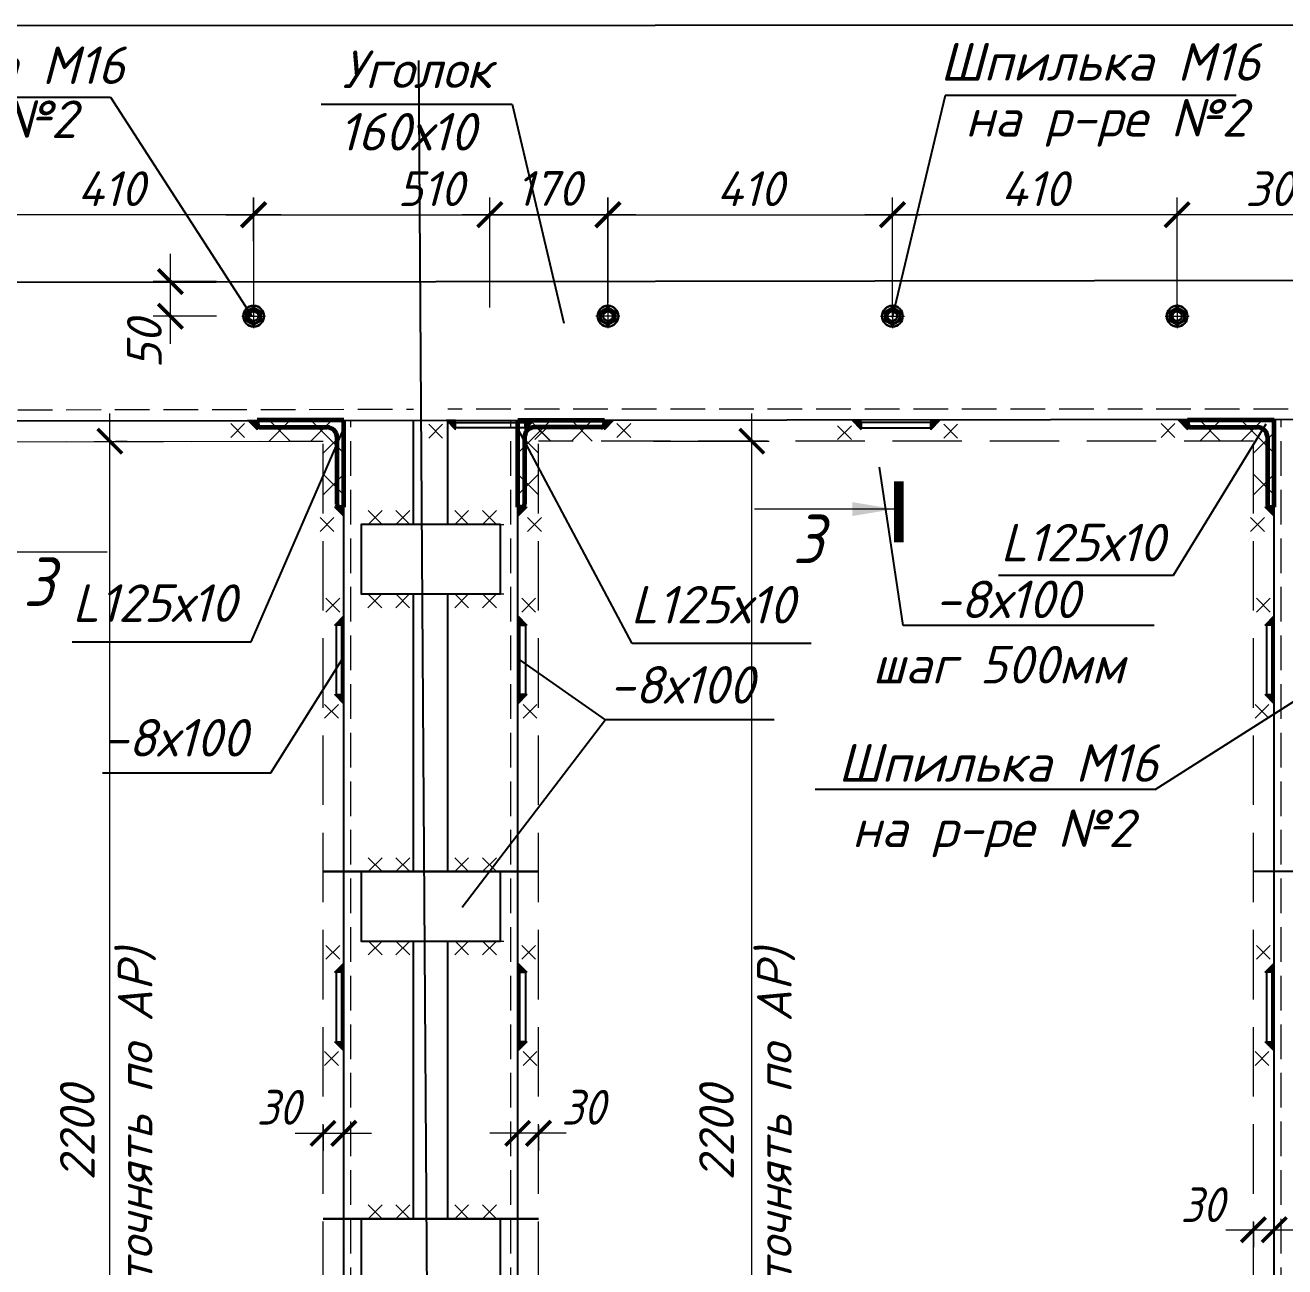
# Model space of a CAD drawing. Header units: millimetres. Extents: x 749182 to 2267578, y 70462 to 311449.
# Drawn here: x 2113818 to 2115633, y 184338 to 186126 of the extents above; entities that cross this region are included whole.
import ezdxf

# ---------------------------------------------------------------- set-up
doc = ezdxf.new("R2010")
doc.units = ezdxf.units.MM
doc.linetypes.add('ГОСТ 2.303 4', pattern=[7, 5, -2, 0])
doc.linetypes.add('осеваяX2', pattern=[4, 2.5, -0.5, 0.5, -0.5])
doc.layers.get('Defpoints').update_dxf_attribs({"color": 255})
for name, color, linetype, lineweight in [('1Стены', 252, 'Continuous', 25), ('монолит', 176, 'Continuous', 50), ('Оси', 165, 'осеваяX2', 13), ('Размер', 7, 'Continuous', 13), ('Размеры КР', 164, 'Continuous', 9), ('сварка', 156, 'Continuous', 9)]:
    doc.layers.add(name, color=color, linetype=linetype, lineweight=lineweight)
doc.layers.add('CS_UNPLOTTED', color=254, linetype='Continuous', plot=False)
for name, color, linetype in [('VPORTS', 7, 'Continuous'), ('металл', 124, 'Continuous'), ('Текст', 7, 'Continuous')]:
    doc.layers.add(name, color=color, linetype=linetype)
doc.styles.add('GOST 2.304_new', font='isocpeur.ttf', dxfattribs={"width": 0.9, "oblique": 15})
doc.styles.add('М2', font='isocpeui.ttf')
doc.dimstyles.new('SPDS', dxfattribs={"dimscale": 25, "dimtxt": 2.5, "dimasz": 1.77, "dimexe": 1.25, "dimexo": 0.625, "dimtad": 1, "dimdec": 0, "dimrnd": 0.001, "dimtxsty": 'GOST 2.304_new', "dimblk": 'ARCHTICK', "dimcen": 2.5, "dimdle": 2, "dimclrt": 256, "dimazin": 2, "dimtfac": 0.75, "dimtdec": 0, "dimtmove": 1, "dimatfit": 3, "dimfxl": 0, "dimtolj": 1, "dimlwd": 9, "dimlwe": 9, "dimarcsym": 0})
doc.dimstyles.new('SPDS 1_20', dxfattribs={"dimscale": 20, "dimtxt": 2.5, "dimasz": 1.77, "dimexe": 1.25, "dimexo": 0.625, "dimtad": 1, "dimdec": 0, "dimrnd": 0.001, "dimtxsty": 'М2', "dimblk": 'ARCHTICK', "dimcen": 2.5, "dimdle": 2, "dimclrt": 256, "dimadec": 0, "dimazin": 2, "dimtfac": 0.75, "dimtdec": 0, "dimtmove": 1, "dimatfit": 3, "dimfxl": 0, "dimtolj": 1, "dimlwd": 9, "dimlwe": 9, "dimarcsym": 0})

# ---------------------------------------------------------------- blocks, each defined once
blk = doc.blocks.new('_ArchTick')
at = {"color": 0, "linetype": 'ByBlock', "const_width": 0.15}
blk.add_lwpolyline([(-0.5, -0.5), (0.5, 0.5)], dxfattribs=at)
blk = doc.blocks.new('*D3142')
at = {"color": 0, "lineweight": 9, "ltscale": 20, "transparency": 16777216}
for p, q in [((2114247.6, 184541.3), (2114247.6, 184505.2)), ((2114277.6, 184541.3), (2114277.6, 184505.2)), ((2114207.6, 184530.2), (2114317.6, 184530.2))]:
    blk.add_line(p, q, dxfattribs=at)
at = {"layer": 'Defpoints', "color": 0, "lineweight": 20, "ltscale": 20, "transparency": 16777216}
for p in [(2114247.6, 184553.8), (2114277.6, 184553.8), (2114277.6, 184530.2)]:
    blk.add_point(p, dxfattribs=at)
at = {"color": 0, "lineweight": 9, "ltscale": 20, "transparency": 16777216, "xscale": 35.4, "yscale": 35.4, "zscale": 35.4, "rotation": 180}
blk.add_blockref('_ArchTick', (2114247.6, 184530.2), dxfattribs=at)
at = {"color": 0, "lineweight": 9, "ltscale": 20, "transparency": 16777216, "xscale": 35.4, "yscale": 35.4, "zscale": 35.4}
blk.add_blockref('_ArchTick', (2114277.6, 184530.2), dxfattribs=at)
at = {"ltscale": 20, "transparency": 16777216, "insert": (2114183.3, 184567.7), "char_height": 50, "attachment_point": 5, "style": 'GOST 2.304_new'}
blk.add_mtext('\\A1;30', dxfattribs=at)
blk = doc.blocks.new('свар')
at = {"layer": 'сварка', "color": 0, "linetype": 'Continuous', "ltscale": 10}
for p, q in [((10, 10), (-10, -10)), ((-10, 10), (10, -10))]:
    blk.add_line(p, q, dxfattribs=at)
blk = doc.blocks.new('м16')
at = {"layer": 'металл', "lineweight": 30, "ltscale": 20}
for p, q in [((-11, 6.4), (0, 12.7)), ((-11, -6.4), (-11, 6.4)), ((0, 12.7), (11, 6.4)), ((11, 6.4), (11, -6.4)), ((0, -12.7), (-11, -6.4)), ((11, -6.4), (0, -12.7))]:
    blk.add_line(p, q, dxfattribs=at)
blk.add_circle((0, 0), 15, dxfattribs=at)
for radius, start, end in [(10.4, 0, 180), (10.4, 180, 0), (6.92, 0, 180), (6.92, 180, 0)]:
    blk.add_arc((0, 0), radius, start, end, dxfattribs=at)
at = {"layer": 'металл', "linetype": 'Continuous', "lineweight": 25, "ltscale": 20}
blk.add_arc((0, 0), 8, 255, 165, dxfattribs=at)
at = {"layer": 'Оси', "ltscale": 20}
for p, q in [((17, 0), (-17.3, 0)), ((0, 17.3), (0, -17.3))]:
    blk.add_line(p, q, dxfattribs=at)
blk = doc.blocks.new('*D3138')
at = {"layer": 'Defpoints', "color": 0, "lineweight": 20, "ltscale": 20, "transparency": 16777216}
for p in [(2113936.2, 185527.2), (2113940.4, 185527.2), (2113936.2, 183227.2)]:
    blk.add_point(p, dxfattribs=at)
at = {"layer": 'Размер', "color": 0, "lineweight": 9, "ltscale": 20, "transparency": 16777216}
for p, q in [((2113940.4, 183187.2), (2113940.4, 185567.2)), ((2113948.7, 185527.2), (2113965.4, 185527.2)), ((2113948.7, 183227.2), (2113965.4, 183227.2))]:
    blk.add_line(p, q, dxfattribs=at)
at = {"layer": 'Размер', "color": 0, "lineweight": 9, "ltscale": 20, "transparency": 16777216, "xscale": 35.4, "yscale": 35.4, "zscale": 35.4}
for p, rotation in [((2113940.4, 185527.2), 90), ((2113940.4, 183227.2), 270)]:
    blk.add_blockref('_ArchTick', p, dxfattribs=dict(at, rotation=rotation))
at = {"layer": 'Размер', "ltscale": 20, "transparency": 16777216, "insert": (2113942, 184530.8), "char_height": 50, "width": 670.583, "attachment_point": 5, "rotation": 90, "style": 'М2'}
blk.add_mtext('\\A1;2200  \\P(уточнять по АР)', dxfattribs=at)
blk = doc.blocks.new('*D3139')
at = {"layer": 'Defpoints', "color": 0, "lineweight": 20, "ltscale": 20, "transparency": 16777216}
for p in [(2115588, 184414.8), (2115618, 184414.8), (2115618, 184391.3)]:
    blk.add_point(p, dxfattribs=at)
at = {"layer": 'Размер', "color": 0, "lineweight": 9, "ltscale": 20, "transparency": 16777216}
for p, q in [((2115588, 184402.3), (2115588, 184366.3)), ((2115618, 184402.3), (2115618, 184366.3)), ((2115548, 184391.3), (2115658, 184391.3))]:
    blk.add_line(p, q, dxfattribs=at)
at = {"layer": 'Размер', "color": 0, "lineweight": 9, "ltscale": 20, "transparency": 16777216, "xscale": 35.4, "yscale": 35.4, "zscale": 35.4, "rotation": 180}
blk.add_blockref('_ArchTick', (2115588, 184391.3), dxfattribs=at)
at = {"layer": 'Размер', "color": 0, "lineweight": 9, "ltscale": 20, "transparency": 16777216, "xscale": 35.4, "yscale": 35.4, "zscale": 35.4}
blk.add_blockref('_ArchTick', (2115618, 184391.3), dxfattribs=at)
at = {"layer": 'Размер', "ltscale": 20, "transparency": 16777216, "insert": (2115514.2, 184427.4), "char_height": 50, "attachment_point": 5, "style": 'GOST 2.304_new'}
blk.add_mtext('\\A1;30', dxfattribs=at)
blk = doc.blocks.new('*D3140')
at = {"color": 0, "lineweight": 9, "ltscale": 20, "transparency": 16777216}
for p, q in [((2114528, 184541.3), (2114528, 184505.2)), ((2114558, 184541.3), (2114558, 184505.2)), ((2114598, 184530.2), (2114488, 184530.2))]:
    blk.add_line(p, q, dxfattribs=at)
at = {"layer": 'Defpoints', "color": 0, "lineweight": 20, "ltscale": 20, "transparency": 16777216}
for p in [(2114528, 184553.8), (2114558, 184553.8), (2114528, 184530.2)]:
    blk.add_point(p, dxfattribs=at)
at = {"color": 0, "lineweight": 9, "ltscale": 20, "transparency": 16777216, "xscale": 35.4, "yscale": 35.4, "zscale": 35.4}
for p, rotation in [((2114528, 184530.2), 179.9999999995553), ((2114558, 184530.2), 359.9999999995553)]:
    blk.add_blockref('_ArchTick', p, dxfattribs=dict(at, rotation=rotation))
at = {"ltscale": 20, "transparency": 16777216, "insert": (2114622.3, 184567.7), "char_height": 50, "attachment_point": 5, "style": 'GOST 2.304_new'}
blk.add_mtext('\\A1;30', dxfattribs=at)
blk = doc.blocks.new('*D3156')
at = {"color": 0, "lineweight": 9, "ltscale": 20, "transparency": 16777216}
for p, q in [((2115478, 185719.7), (2115478, 185878.3)), ((2115778, 185769.7), (2115778, 185878.3)), ((2115818, 185853.3), (2115438, 185853.3))]:
    blk.add_line(p, q, dxfattribs=at)
at = {"layer": 'Defpoints', "color": 0, "lineweight": 20, "ltscale": 20, "transparency": 16777216}
for p in [(2115478, 185853.3), (2115778, 185757.2), (2115478, 185707.2)]:
    blk.add_point(p, dxfattribs=at)
at = {"color": 0, "lineweight": 9, "ltscale": 20, "transparency": 16777216, "xscale": 35.4, "yscale": 35.4, "zscale": 35.4, "rotation": 180}
blk.add_blockref('_ArchTick', (2115478, 185853.3), dxfattribs=at)
at = {"color": 0, "lineweight": 9, "ltscale": 20, "transparency": 16777216, "xscale": 35.4, "yscale": 35.4, "zscale": 35.4}
blk.add_blockref('_ArchTick', (2115778, 185853.3), dxfattribs=at)
at = {"ltscale": 20, "transparency": 16777216, "insert": (2115628, 185890.8), "char_height": 50, "attachment_point": 5, "style": 'М2'}
blk.add_mtext('\\A1;300', dxfattribs=at)
blk = doc.blocks.new('*D3147')
at = {"layer": 'Defpoints', "color": 0, "lineweight": 20, "ltscale": 20, "transparency": 16777216}
for p in [(2114711.4, 185527.2), (2114865.3, 185527.2), (2114780.2, 183227.2)]:
    blk.add_point(p, dxfattribs=at)
at = {"layer": 'Размер', "color": 0, "lineweight": 9, "ltscale": 20, "transparency": 16777216}
for p, q in [((2114865.3, 183187.2), (2114865.3, 185567.2)), ((2114723.9, 185527.2), (2114890.3, 185527.2)), ((2114792.7, 183227.2), (2114890.3, 183227.2))]:
    blk.add_line(p, q, dxfattribs=at)
at = {"layer": 'Размер', "color": 0, "lineweight": 9, "ltscale": 20, "transparency": 16777216, "xscale": 35.4, "yscale": 35.4, "zscale": 35.4}
for p, rotation in [((2114865.3, 185527.2), 90), ((2114865.3, 183227.2), 270)]:
    blk.add_blockref('_ArchTick', p, dxfattribs=dict(at, rotation=rotation))
at = {"layer": 'Размер', "ltscale": 20, "transparency": 16777216, "insert": (2114862.9, 184530.8), "char_height": 50, "width": 670.583, "attachment_point": 5, "rotation": 90, "style": 'М2'}
blk.add_mtext('\\A1;2200 \\P(уточнять по АР)', dxfattribs=at)
blk = doc.blocks.new('*D3122')
at = {"color": 0, "lineweight": 9, "ltscale": 20, "transparency": 16777216}
for p, q in [((2114487.9, 185719.7), (2114487.9, 185878.3)), ((2114658.2, 185815), (2114658.2, 185878.3)), ((2114698.2, 185853.3), (2114447.9, 185853.3))]:
    blk.add_line(p, q, dxfattribs=at)
at = {"layer": 'Defpoints', "color": 0, "lineweight": 20, "ltscale": 20, "transparency": 16777216}
for p in [(2114487.9, 185853.3), (2114658.2, 185802.5), (2114487.9, 185707.2)]:
    blk.add_point(p, dxfattribs=at)
at = {"color": 0, "lineweight": 9, "ltscale": 20, "transparency": 16777216, "xscale": 35.4, "yscale": 35.4, "zscale": 35.4, "rotation": 180}
blk.add_blockref('_ArchTick', (2114487.9, 185853.3), dxfattribs=at)
at = {"color": 0, "lineweight": 9, "ltscale": 20, "transparency": 16777216, "xscale": 35.4, "yscale": 35.4, "zscale": 35.4}
blk.add_blockref('_ArchTick', (2114658.2, 185853.3), dxfattribs=at)
at = {"ltscale": 20, "transparency": 16777216, "insert": (2114573, 185891.1), "char_height": 50, "attachment_point": 5, "style": 'М2'}
blk.add_mtext('\\A1;170', dxfattribs=at)
blk = doc.blocks.new('*D3123')
at = {"color": 0, "lineweight": 9, "ltscale": 20, "transparency": 16777216}
for p, q in [((2115068, 185719.7), (2115068, 185878.3)), ((2115477.9, 185815), (2115477.9, 185878.3)), ((2115517.9, 185853.3), (2115028, 185853.3))]:
    blk.add_line(p, q, dxfattribs=at)
at = {"layer": 'Defpoints', "color": 0, "lineweight": 20, "ltscale": 20, "transparency": 16777216}
for p in [(2115068, 185853.3), (2115477.9, 185802.5), (2115068, 185707.2)]:
    blk.add_point(p, dxfattribs=at)
at = {"color": 0, "lineweight": 9, "ltscale": 20, "transparency": 16777216, "xscale": 35.4, "yscale": 35.4, "zscale": 35.4, "rotation": 180}
blk.add_blockref('_ArchTick', (2115068, 185853.3), dxfattribs=at)
at = {"color": 0, "lineweight": 9, "ltscale": 20, "transparency": 16777216, "xscale": 35.4, "yscale": 35.4, "zscale": 35.4}
blk.add_blockref('_ArchTick', (2115477.9, 185853.3), dxfattribs=at)
at = {"ltscale": 20, "transparency": 16777216, "insert": (2115273, 185890.8), "char_height": 50, "attachment_point": 5, "style": 'М2'}
blk.add_mtext('\\A1;410', dxfattribs=at)
blk = doc.blocks.new('*D3126')
at = {"color": 0, "lineweight": 9, "ltscale": 20, "transparency": 16777216}
for p, q in [((2113737.3, 185719.7), (2113737.3, 185878.3)), ((2114147.3, 185815), (2114147.3, 185878.3)), ((2114187.3, 185853.3), (2113697.3, 185853.3))]:
    blk.add_line(p, q, dxfattribs=at)
at = {"layer": 'Defpoints', "color": 0, "lineweight": 20, "ltscale": 20, "transparency": 16777216}
for p in [(2113737.3, 185853.3), (2114147.3, 185802.5), (2113737.3, 185707.2)]:
    blk.add_point(p, dxfattribs=at)
at = {"color": 0, "lineweight": 9, "ltscale": 20, "transparency": 16777216, "xscale": 35.4, "yscale": 35.4, "zscale": 35.4, "rotation": 180}
blk.add_blockref('_ArchTick', (2113737.3, 185853.3), dxfattribs=at)
at = {"color": 0, "lineweight": 9, "ltscale": 20, "transparency": 16777216, "xscale": 35.4, "yscale": 35.4, "zscale": 35.4}
blk.add_blockref('_ArchTick', (2114147.3, 185853.3), dxfattribs=at)
at = {"ltscale": 20, "transparency": 16777216, "insert": (2113942.3, 185890.8), "char_height": 50, "attachment_point": 5, "style": 'М2'}
blk.add_mtext('\\A1;410', dxfattribs=at)
blk = doc.blocks.new('*D3128')
at = {"color": 0, "lineweight": 9, "ltscale": 20, "transparency": 16777216}
for p, q in [((2114147.7, 185719.7), (2114147.7, 185878.3)), ((2114657.9, 185719.7), (2114657.9, 185878.3)), ((2114107.7, 185853.3), (2114697.9, 185853.3))]:
    blk.add_line(p, q, dxfattribs=at)
at = {"layer": 'Defpoints', "color": 0, "lineweight": 20, "ltscale": 20, "transparency": 16777216}
for p in [(2114657.9, 185853.3), (2114147.7, 185707.2), (2114657.9, 185707.2)]:
    blk.add_point(p, dxfattribs=at)
at = {"color": 0, "lineweight": 9, "ltscale": 20, "transparency": 16777216, "xscale": 35.4, "yscale": 35.4, "zscale": 35.4, "rotation": 180}
blk.add_blockref('_ArchTick', (2114147.7, 185853.3), dxfattribs=at)
at = {"color": 0, "lineweight": 9, "ltscale": 20, "transparency": 16777216, "xscale": 35.4, "yscale": 35.4, "zscale": 35.4}
blk.add_blockref('_ArchTick', (2114657.9, 185853.3), dxfattribs=at)
at = {"ltscale": 20, "transparency": 16777216, "insert": (2114402.8, 185890.8), "char_height": 50, "attachment_point": 5, "style": 'М2'}
blk.add_mtext('\\A1;510', dxfattribs=at)
blk = doc.blocks.new('*U806')
at = {"color": 0, "linetype": 'Continuous', "lineweight": -2, "ltscale": 100}
for p, q in [((0, 0), (-8.07, 0.45)), ((-4.99, 0.28), (-7.1, -1.61)), ((-6.99, 0.39), (-5.1, -1.72)), ((-1, 0.06), (-3.11, -1.83)), ((-3, 0.17), (-1.11, -1.94))]:
    blk.add_line(p, q, dxfattribs=at)
blk = doc.blocks.new('*D3136')
at = {"layer": 'Defpoints', "color": 0, "lineweight": 20, "ltscale": 100, "transparency": 16777216}
for p in [(2114027.7, 185756.9), (2114106.8, 185756.9), (2114106.8, 185707.2)]:
    blk.add_point(p, dxfattribs=at)
at = {"layer": 'Размер', "color": 0, "lineweight": 9, "ltscale": 100, "transparency": 16777216}
for p, q in [((2114027.7, 185667.2), (2114027.7, 185796.9)), ((2114094.3, 185756.9), (2114002.7, 185756.9)), ((2114094.3, 185707.2), (2114002.7, 185707.2))]:
    blk.add_line(p, q, dxfattribs=at)
at = {"layer": 'Размер', "color": 0, "lineweight": 9, "ltscale": 100, "transparency": 16777216, "xscale": 35.4, "yscale": 35.4, "zscale": 35.4}
for p, rotation in [((2114027.7, 185756.9), 90), ((2114027.7, 185707.2), 270)]:
    blk.add_blockref('_ArchTick', p, dxfattribs=dict(at, rotation=rotation))
at = {"layer": 'Размер', "ltscale": 100, "transparency": 16777216, "insert": (2113990.2, 185667.2), "char_height": 50, "attachment_point": 5, "rotation": 90, "style": 'М2'}
blk.add_mtext('\\A1;50', dxfattribs=at)
blk = doc.blocks.new('*D3160')
at = {"color": 0, "lineweight": 9, "ltscale": 20, "transparency": 16777216}
for p, q in [((2114658.2, 185726.6), (2114658.2, 185878.3)), ((2115068, 185704.7), (2115068, 185878.3)), ((2114618.2, 185853.3), (2115108, 185853.3))]:
    blk.add_line(p, q, dxfattribs=at)
at = {"layer": 'Defpoints', "color": 0, "lineweight": 20, "ltscale": 20, "transparency": 16777216}
for p in [(2115068, 185853.3), (2114658.2, 185714.1), (2115068, 185692.2)]:
    blk.add_point(p, dxfattribs=at)
at = {"color": 0, "lineweight": 9, "ltscale": 20, "transparency": 16777216, "xscale": 35.4, "yscale": 35.4, "zscale": 35.4, "rotation": 180}
blk.add_blockref('_ArchTick', (2114658.2, 185853.3), dxfattribs=at)
at = {"color": 0, "lineweight": 9, "ltscale": 20, "transparency": 16777216, "xscale": 35.4, "yscale": 35.4, "zscale": 35.4}
blk.add_blockref('_ArchTick', (2115068, 185853.3), dxfattribs=at)
at = {"ltscale": 20, "transparency": 16777216, "insert": (2114863.1, 185890.8), "char_height": 50, "attachment_point": 5, "style": 'М2'}
blk.add_mtext('\\A1;410', dxfattribs=at)

msp = doc.modelspace()

# ---------------------------------------------------------------- hatches: boundary and pattern name
at = {"layer": 'сварка', "linetype": 'Continuous', "ltscale": 5}
for points in [[(2114152.5732, 185557.1856), (2114152.5732, 185543.5422), (2114138.9297, 185557.1856)], [(2114438.4231, 185557.1856), (2114424.7797, 185557.1856), (2114438.4231, 185543.5422)], [(2114538.6187, 185557.1856), (2114552.2621, 185557.1856), (2114538.6187, 185543.5422)], [(2114653.0365, 185557.1856), (2114653.0365, 185543.5422), (2114666.68, 185557.1856)], [(2115022.9437, 185557.1856), (2115009.3002, 185557.1856), (2115022.9437, 185543.5422)], [(2115123.1393, 185557.1856), (2115136.7827, 185557.1856), (2115123.1393, 185543.5422)], [(2115493.0464, 185557.1856), (2115493.0464, 185543.5422), (2115479.4029, 185557.1856)], [(2114277.5732, 185432.1856), (2114263.9297, 185432.1856), (2114277.5732, 185418.5422)], [(2114528.0365, 185432.1856), (2114541.68, 185432.1856), (2114528.0365, 185418.5422)], [(2115618.0464, 185432.1856), (2115604.4029, 185432.1856), (2115618.0464, 185418.5422)], [(2114277.5732, 185262.2834), (2114277.5732, 185275.9269), (2114263.9297, 185262.2834)], [(2114528.0365, 185262.2834), (2114528.0365, 185275.9269), (2114541.68, 185262.2834)], [(2115618.0464, 185262.2834), (2115618.0464, 185275.9269), (2115604.4029, 185262.2834)], [(2114277.5732, 185162.0878), (2114277.5732, 185148.4444), (2114263.9297, 185162.0878)], [(2114528.0365, 185162.0878), (2114528.0365, 185148.4444), (2114541.68, 185162.0878)], [(2115618.0464, 185162.0878), (2115618.0464, 185148.4444), (2115604.4029, 185162.0878)], [(2114277.5732, 184762.2834), (2114277.5732, 184775.9269), (2114263.9297, 184762.2834)], [(2114528.0365, 184762.2834), (2114528.0365, 184775.9269), (2114541.68, 184762.2834)], [(2115618.0464, 184762.2834), (2115618.0464, 184775.9269), (2115604.4029, 184762.2834)], [(2114277.5732, 184662.0878), (2114277.5732, 184648.4444), (2114263.9297, 184662.0878)], [(2114528.0365, 184662.0878), (2114528.0365, 184648.4444), (2114541.68, 184662.0878)], [(2115618.0464, 184662.0878), (2115618.0464, 184648.4444), (2115604.4029, 184662.0878)]]:
    msp.add_hatch(color=0, dxfattribs=at).paths.add_polyline_path(points, flags=0)

# ---------------------------------------------------------------- linework, layer by layer
at = {"ltscale": 100}
for p, q in [((2113483.2797, 186022.794), (2113941.1524, 186022.794)), ((2113941.1524, 186022.794), (2114144.7832, 185707.1856)), ((2114520.0596, 186012.5178), (2114594.6614, 185697.1734)), ((2115143.8752, 186024.7991), (2115067.8689, 185707.1856)), ((2115562.9653, 186024.7991), (2115143.8752, 186024.7991)), ((2114144.2562, 185238.1459), (2114277.5732, 185545.2939)), ((2114692.8325, 185235.8751), (2114528.0365, 185545.2939)), ((2115473.0265, 185333.962), (2115606.2312, 185552.2035)), ((2115083.503, 185261.8249), (2115049.3306, 185489.481)), ((2115220.8368, 185333.962), (2115473.0265, 185333.962)), ((2115444.8629, 185261.8249), (2115083.503, 185261.8249)), ((2113886.1258, 185238.1459), (2114144.2562, 185238.1459)), ((2114950.9629, 185235.8751), (2114692.8325, 185235.8751)), ((2114172.5144, 185049.3925), (2114274.5641, 185212.1856)), ((2114654.6779, 185125.6294), (2114531.0456, 185212.1856)), ((2115446.4698, 185025.2067), (2115744.4525, 185214.7971)), ((2114897.2815, 185125.6294), (2114654.6779, 185125.6294)), ((2113929.9108, 185049.3925), (2114172.5144, 185049.3925)), ((2115446.4698, 185025.2067), (2114956.8075, 185025.2067))]:
    msp.add_line(p, q, dxfattribs=at)
at = {"color": 0, "ltscale": 20}
msp.add_lwpolyline([(2114244.804, 186012.5178), (2114520.0596, 186012.5178)], dxfattribs=at)
at = {"layer": '1Стены', "color": 0, "linetype": 'ГОСТ 2.303 4', "lineweight": 13, "ltscale": 10}
for p, q in [((2113037.7207, 185571.2004), (2114378.0365, 185573.1856)), ((2114287.5732, 183167.1856), (2114287.5732, 185557.1856)), ((2115778.0464, 185573.1856), (2114427.2453, 185573.1856)), ((2114518.0365, 183167.1856), (2114518.0365, 185557.1856)), ((2115628.0464, 183167.1856), (2115628.0464, 185557.1856))]:
    msp.add_line(p, q, dxfattribs=at)
at = {"layer": '1Стены', "color": 0, "linetype": 'ГОСТ 2.303 4', "lineweight": 13, "ltscale": 20}
for p, q in [((2113217.7365, 185525.1806), (2114247.5732, 185527.1856)), ((2114247.5732, 183183.1856), (2114247.5732, 185527.1856)), ((2114558.0365, 183183.1856), (2114558.0365, 185527.1856)), ((2114558.0365, 183183.1856), (2114558.0365, 185527.1856)), ((2115588.0464, 185527.1856), (2114558.0365, 185527.1856)), ((2115588.0464, 183183.1856), (2115588.0464, 185527.1856))]:
    msp.add_line(p, q, dxfattribs=at)
at = {"layer": 'CS_UNPLOTTED', "ltscale": 20}
msp.add_line((2114385.0019, 186075.3247), (2114404.2106, 183250.4493), dxfattribs=at)
at = {"layer": 'CS_UNPLOTTED', "ltscale": 100}
for p, q in [((2114247.5732, 184907.1856), (2114558.0365, 184907.1856)), ((2114558.0365, 184907.1856), (2114247.5732, 184907.1856)), ((2116238.0998, 184907.1856), (2115588.0464, 184907.1856)), ((2114247.5732, 184407.1856), (2114558.0365, 184407.1856)), ((2114558.0365, 184407.1856), (2114247.5732, 184407.1856))]:
    msp.add_line(p, q, dxfattribs=at)
at = {"layer": 'VPORTS', "ltscale": 100}
msp.add_line((2114654.6779, 185125.6294), (2114448.0365, 184855.2585), dxfattribs=at)
at = {"layer": 'металл', "color": 0, "ltscale": 20}
for p, q in [((2113037.539, 185755.1806), (2115778.0464, 185759.2198)), ((2113037.7365, 185555.1904), (2115778.0464, 185559.2198)), ((2114277.5732, 183167.1856), (2114277.5732, 185557.1856)), ((2114378.0365, 185407.1856), (2114378.0365, 185557.1875)), ((2114427.2453, 185407.1856), (2114427.2453, 185557.1856)), ((2114528.0365, 183167.1856), (2114528.0365, 185557.1856)), ((2115618.0464, 183167.1856), (2115618.0464, 185557.1856)), ((2114378.0365, 184907.1856), (2114378.0365, 185307.1856)), ((2114427.2453, 184907.1856), (2114427.2453, 185307.1856)), ((2114378.0365, 184407.1856), (2114378.0365, 184807.1856)), ((2114427.2453, 184407.1856), (2114427.2453, 184807.1856))]:
    msp.add_line(p, q, dxfattribs=at)
at = {"layer": 'металл', "color": 0, "linetype": 'Continuous', "lineweight": 60, "ltscale": 20}
for p, q in [((2114152.5732, 185557.1856), (2114152.5732, 185551.7856)), ((2114277.5732, 185557.1856), (2114152.5732, 185557.1856)), ((2114277.5732, 185432.1856), (2114277.5732, 185557.1856)), ((2114528.0365, 185432.1856), (2114528.0365, 185557.1856)), ((2114528.0365, 185557.1856), (2114653.0365, 185557.1856)), ((2114653.0365, 185557.1856), (2114653.0365, 185551.7856)), ((2115493.0464, 185557.1856), (2115493.0464, 185551.7856)), ((2115618.0464, 185557.1856), (2115493.0464, 185557.1856)), ((2115618.0464, 185432.1856), (2115618.0464, 185557.1856)), ((2114157.1732, 185547.1856), (2114253.5732, 185547.1856)), ((2114648.4365, 185547.1856), (2114552.0365, 185547.1856)), ((2115497.6464, 185547.1856), (2115594.0464, 185547.1856)), ((2114267.5732, 185533.1856), (2114267.5732, 185436.7856)), ((2114538.0365, 185533.1856), (2114538.0365, 185436.7856)), ((2115608.0464, 185533.1856), (2115608.0464, 185436.7856)), ((2114272.1732, 185432.1856), (2114277.5732, 185432.1856)), ((2114533.4365, 185432.1856), (2114528.0365, 185432.1856)), ((2115612.6464, 185432.1856), (2115618.0464, 185432.1856))]:
    msp.add_line(p, q, dxfattribs=at)
at = {"layer": 'металл', "color": 0, "ltscale": 20}
for points in [[(2114538.5209, 185554.1766), (2114538.5209, 185546.1766), (2114438.5209, 185546.1766), (2114438.5209, 185554.1766)], [(2115023.0415, 185554.1766), (2115023.0415, 185546.1766), (2115123.0415, 185546.1766), (2115123.0415, 185554.1766)], [(2114503.0365, 185407.1856), (2114302.5732, 185407.1856), (2114302.5732, 185307.1856), (2114503.0365, 185307.1856)], [(2114274.5641, 185262.1856), (2114266.5641, 185262.1856), (2114266.5641, 185162.1856), (2114274.5641, 185162.1856)], [(2114531.0456, 185262.1856), (2114539.0456, 185262.1856), (2114539.0456, 185162.1856), (2114531.0456, 185162.1856)], [(2115615.0373, 185262.1856), (2115607.0373, 185262.1856), (2115607.0373, 185162.1856), (2115615.0373, 185162.1856)], [(2114503.0365, 184907.1856), (2114302.5732, 184907.1856), (2114302.5732, 184807.1856), (2114503.0365, 184807.1856)], [(2114274.5641, 184762.1856), (2114266.5641, 184762.1856), (2114266.5641, 184662.1856), (2114274.5641, 184662.1856)], [(2114531.0456, 184762.1856), (2114539.0456, 184762.1856), (2114539.0456, 184662.1856), (2114531.0456, 184662.1856)], [(2115615.0373, 184762.1856), (2115607.0373, 184762.1856), (2115607.0373, 184662.1856), (2115615.0373, 184662.1856)], [(2114503.0365, 184407.1856), (2114302.5732, 184407.1856), (2114302.5732, 184307.1856), (2114503.0365, 184307.1856)]]:
    msp.add_lwpolyline(points, close=True, dxfattribs=at)
at = {"layer": 'металл', "color": 0, "linetype": 'Continuous', "lineweight": 60, "ltscale": 20}
for centre, radius, start, end in [((2114157.1732, 185551.7856), 4.6, 180, 270), ((2114253.5732, 185533.1856), 14, 0, 90), ((2114552.0365, 185533.1856), 14, 90, 180), ((2114648.4365, 185551.7856), 4.6, 270, 0), ((2115497.6464, 185551.7856), 4.6, 180, 270), ((2115594.0464, 185533.1856), 14, 0, 90), ((2114272.1732, 185436.7856), 4.6, 180, 270), ((2114533.4365, 185436.7856), 4.6, 270, 0), ((2115612.6464, 185436.7856), 4.6, 180, 270)]:
    msp.add_arc(centre, radius, start, end, dxfattribs=at)
at = {"layer": 'монолит', "color": 0, "lineweight": 25, "ltscale": 100}
msp.add_line((2112340.1489, 186125.1806), (2116256.4724, 186127.1856), dxfattribs=at)
at = {"layer": 'Размер', "linetype": 'Continuous', "ltscale": 20}
for p, q in [((2115070.2217, 185429.3348), (2114868.9856, 185429.3348)), ((2113735.5612, 185367.6724), (2113936.7973, 185367.6724))]:
    msp.add_line(p, q, dxfattribs=at)
at = {"layer": 'Размер', "color": 0, "linetype": 'Continuous', "ltscale": 20, "const_width": 14}
msp.add_lwpolyline([(2115077.2217, 185381.3348), (2115077.2217, 185469.3348)], dxfattribs=at)
at = {"layer": 'Размер', "linetype": 'Continuous', "ltscale": 20}
msp.add_solid([(2115070.2217, 185429.3348), (2115010.1316, 185439.3904), (2115010.1316, 185419.2792)], dxfattribs=at)
at = {"layer": 'Размеры КР', "lineweight": 20}
msp.add_line((2113217.7365, 185525.1806), (2114247.5732, 185527.1856), dxfattribs=at)
at = {"layer": 'сварка', "color": 0, "linetype": 'Continuous', "ltscale": 5}
for p, q in [((2114152.5732, 185543.5422), (2114138.9297, 185557.1856)), ((2114138.9297, 185557.1856), (2114152.5732, 185557.1856)), ((2114152.5732, 185557.1856), (2114152.5732, 185543.5422)), ((2114438.4231, 185557.1856), (2114424.7797, 185557.1856)), ((2114424.7797, 185557.1856), (2114438.4231, 185543.5422)), ((2114438.4231, 185543.5422), (2114438.4231, 185557.1856)), ((2114538.6187, 185557.1856), (2114552.2621, 185557.1856)), ((2114552.2621, 185557.1856), (2114538.6187, 185543.5422)), ((2114538.6187, 185543.5422), (2114538.6187, 185557.1856)), ((2114653.0365, 185557.1856), (2114653.0365, 185543.5422)), ((2114653.0365, 185543.5422), (2114666.68, 185557.1856)), ((2114666.68, 185557.1856), (2114653.0365, 185557.1856)), ((2115022.9437, 185557.1856), (2115009.3002, 185557.1856)), ((2115009.3002, 185557.1856), (2115022.9437, 185543.5422)), ((2115022.9437, 185543.5422), (2115022.9437, 185557.1856)), ((2115123.1393, 185557.1856), (2115136.7827, 185557.1856)), ((2115136.7827, 185557.1856), (2115123.1393, 185543.5422)), ((2115123.1393, 185543.5422), (2115123.1393, 185557.1856)), ((2115493.0464, 185543.5422), (2115479.4029, 185557.1856)), ((2115479.4029, 185557.1856), (2115493.0464, 185557.1856)), ((2115493.0464, 185557.1856), (2115493.0464, 185543.5422)), ((2114277.5732, 185432.1856), (2114263.9297, 185432.1856)), ((2114263.9297, 185432.1856), (2114277.5732, 185418.5422)), ((2114277.5732, 185418.5422), (2114277.5732, 185432.1856)), ((2114528.0365, 185432.1856), (2114541.68, 185432.1856)), ((2114541.68, 185432.1856), (2114528.0365, 185418.5422)), ((2114528.0365, 185418.5422), (2114528.0365, 185432.1856)), ((2115618.0464, 185432.1856), (2115604.4029, 185432.1856)), ((2115604.4029, 185432.1856), (2115618.0464, 185418.5422)), ((2115618.0464, 185418.5422), (2115618.0464, 185432.1856)), ((2114277.5732, 185275.9269), (2114263.9297, 185262.2834)), ((2114277.5732, 185262.2834), (2114277.5732, 185275.9269)), ((2114528.0365, 185262.2834), (2114528.0365, 185275.9269)), ((2114528.0365, 185275.9269), (2114541.68, 185262.2834)), ((2115618.0464, 185275.9269), (2115604.4029, 185262.2834)), ((2115618.0464, 185262.2834), (2115618.0464, 185275.9269)), ((2114263.9297, 185262.2834), (2114277.5732, 185262.2834)), ((2114541.68, 185262.2834), (2114528.0365, 185262.2834)), ((2115604.4029, 185262.2834), (2115618.0464, 185262.2834)), ((2114277.5732, 185148.4444), (2114263.9297, 185162.0878)), ((2114263.9297, 185162.0878), (2114277.5732, 185162.0878)), ((2114277.5732, 185162.0878), (2114277.5732, 185148.4444)), ((2114528.0365, 185162.0878), (2114528.0365, 185148.4444)), ((2114528.0365, 185148.4444), (2114541.68, 185162.0878)), ((2114541.68, 185162.0878), (2114528.0365, 185162.0878)), ((2115618.0464, 185148.4444), (2115604.4029, 185162.0878)), ((2115604.4029, 185162.0878), (2115618.0464, 185162.0878)), ((2115618.0464, 185162.0878), (2115618.0464, 185148.4444)), ((2114277.5732, 184775.9269), (2114263.9297, 184762.2834)), ((2114263.9297, 184762.2834), (2114277.5732, 184762.2834)), ((2114277.5732, 184762.2834), (2114277.5732, 184775.9269)), ((2114528.0365, 184762.2834), (2114528.0365, 184775.9269)), ((2114528.0365, 184775.9269), (2114541.68, 184762.2834)), ((2114541.68, 184762.2834), (2114528.0365, 184762.2834)), ((2115618.0464, 184775.9269), (2115604.4029, 184762.2834)), ((2115604.4029, 184762.2834), (2115618.0464, 184762.2834)), ((2115618.0464, 184762.2834), (2115618.0464, 184775.9269)), ((2114277.5732, 184648.4444), (2114263.9297, 184662.0878)), ((2114263.9297, 184662.0878), (2114277.5732, 184662.0878)), ((2114277.5732, 184662.0878), (2114277.5732, 184648.4444)), ((2114528.0365, 184662.0878), (2114528.0365, 184648.4444)), ((2114528.0365, 184648.4444), (2114541.68, 184662.0878)), ((2114541.68, 184662.0878), (2114528.0365, 184662.0878)), ((2115618.0464, 184648.4444), (2115604.4029, 184662.0878)), ((2115604.4029, 184662.0878), (2115618.0464, 184662.0878)), ((2115618.0464, 184662.0878), (2115618.0464, 184648.4444))]:
    msp.add_line(p, q, dxfattribs=at)
at = {"layer": 'сварка', "color": 0, "linetype": 'Continuous', "ltscale": 15}
for p, q in [((2114152.5732, 185557.1856), (2114277.5732, 185557.1856)), ((2114170.0732, 185557.1856), (2114200.0732, 185527.1856)), ((2114200.0732, 185557.1856), (2114170.0732, 185527.1856)), ((2114230.0732, 185557.1856), (2114260.0732, 185527.1856)), ((2114260.0732, 185557.1856), (2114230.0732, 185527.1856)), ((2114277.5732, 185432.1856), (2114277.5732, 185557.1856)), ((2114653.0365, 185557.1856), (2114528.0365, 185557.1856)), ((2114528.0365, 185432.1856), (2114528.0365, 185557.1856)), ((2114575.5365, 185557.1856), (2114545.5365, 185527.1856)), ((2114545.5365, 185557.1856), (2114575.5365, 185527.1856)), ((2114635.5365, 185557.1856), (2114605.5365, 185527.1856)), ((2114605.5365, 185557.1856), (2114635.5365, 185527.1856)), ((2115493.0464, 185557.1856), (2115618.0464, 185557.1856)), ((2115510.5464, 185557.1856), (2115540.5464, 185527.1856)), ((2115540.5464, 185557.1856), (2115510.5464, 185527.1856)), ((2115570.5464, 185557.1856), (2115600.5464, 185527.1856)), ((2115600.5464, 185557.1856), (2115570.5464, 185527.1856)), ((2115618.0464, 185432.1856), (2115618.0464, 185557.1856)), ((2114277.5732, 185509.6856), (2114247.5732, 185539.6856)), ((2114277.5732, 185539.6856), (2114247.5732, 185509.6856)), ((2114528.0365, 185509.6856), (2114558.0365, 185539.6856)), ((2114528.0365, 185539.6856), (2114558.0365, 185509.6856)), ((2115618.0464, 185509.6856), (2115588.0464, 185539.6856)), ((2115618.0464, 185539.6856), (2115588.0464, 185509.6856)), ((2114277.5732, 185449.6856), (2114247.5732, 185479.6856)), ((2114277.5732, 185479.6856), (2114247.5732, 185449.6856)), ((2114528.0365, 185449.6856), (2114558.0365, 185479.6856)), ((2114528.0365, 185479.6856), (2114558.0365, 185449.6856)), ((2115618.0464, 185449.6856), (2115588.0464, 185479.6856)), ((2115618.0464, 185479.6856), (2115588.0464, 185449.6856))]:
    msp.add_line(p, q, dxfattribs=at)

# ---------------------------------------------------------------- block references
at = {"layer": 'Размер', "xscale": -1}
for p in [(2114147.5732, 185707.1856), (2115067.8689, 185707.1856), (2115478.0464, 185707.1856)]:
    msp.add_blockref('м16', p, dxfattribs=at)
at = {"layer": 'Размер'}
msp.add_blockref('м16', (2114658.0365, 185707.1856), dxfattribs=at)
at = {"layer": 'Размер', "color": 0, "xscale": -1}
for p in [(2114124.5268, 185542.4565), (2114998.8978, 185539.4266), (2115151.7719, 185541.4303), (2115465, 185542.4565), (2114253.2734, 185407.2359), (2115593.7466, 185407.2359)]:
    msp.add_blockref('свар', p, dxfattribs=at)
at = {"layer": 'Размер', "color": 0}
for p in [(2114409.7905, 185541.4303), (2114562.6646, 185539.4266), (2114681.0829, 185542.4565), (2114552.3363, 185407.2359)]:
    msp.add_blockref('свар', p, dxfattribs=at)
at = {"layer": 'Размер', "color": 0, "rotation": 270.0000000023722}
for p in [(2114261.8178, 185290.9161), (2115602.291, 185290.9161), (2114259.8142, 185138.042), (2115600.2874, 185138.042), (2114261.8178, 184790.9161), (2115602.291, 184790.9161), (2114259.8142, 184638.042), (2115600.2874, 184638.042)]:
    msp.add_blockref('свар', p, dxfattribs=at)
at = {"layer": 'Размер', "color": 0, "xscale": -1, "rotation": 89.99999999762788}
for p in [(2114543.7919, 185290.9161), (2114545.7955, 185138.042), (2114543.7919, 184790.9161), (2114545.7955, 184638.042)]:
    msp.add_blockref('свар', p, dxfattribs=at)
at = {"layer": 'сварка', "linetype": 'Continuous', "ltscale": 15, "yscale": 10, "zscale": 10}
for p, xscale, rotation in [((2114302.5732, 185407.1856), 10, 183.1817355674087), ((2114427.2453, 185407.1856), 10, 183.1817355674087), ((2114302.2453, 185307.1856), -10, 356.8182644325913), ((2114427.2453, 185307.1856), -10, 356.8182644325913), ((2114302.5732, 184907.1856), 10, 183.1817355674087), ((2114427.2453, 184907.1856), 10, 183.1817355674087), ((2114302.5732, 184807.1856), -10, 356.8182644325913), ((2114427.2453, 184807.1856), -10, 356.8182644325913), ((2114302.5732, 184407.1856), 10, 183.1817355674087), ((2114427.2453, 184407.1856), 10, 183.1817355674087)]:
    msp.add_blockref('*U806', p, dxfattribs=dict(at, xscale=xscale, rotation=rotation))

# ---------------------------------------------------------------- texts
at = {"color": 0, "ltscale": 20, "insert": (2114244.804, 186089.7706), "char_height": 54, "width": 274.710988, "attachment_point": 1, "style": 'М2'}
msp.add_mtext('\\pi30.4911;Уголок \\P\\pi25.48206;160х10', dxfattribs=at)
at = {"layer": 'Размер', "linetype": 'Continuous', "ltscale": 20, "style": 'GOST 2.304_new', "oblique": 15, "width": 0.9}
for p in [(2114923.9338, 185351.3348), (2113815.5612, 185289.6724)]:
    msp.add_text('3', height=70, dxfattribs=at).set_placement(p)
at = {"layer": 'Текст', "ltscale": 20, "style": 'М2'}
for s, p in [('Шпилька М16', (2113501.0552, 186041.6219)), ('Шпилька М16', (2115136.7676, 186046.4054)), ('на р-ре №2', (2113486.4724, 185963.8805)), ('на р-ре №2', (2115172.8144, 185965.8856)), ('L125х10', (2115223.6827, 185354.098)), ('-8х100', (2115129.0142, 185272.2635)), ('L125х10', (2113886.3932, 185266.8829)), ('L125х10', (2114690.8761, 185264.6121)), ('шаг 500мм', (2115039.1695, 185178.2635)), ('-8х100', (2114659.8452, 185149.1581)), ('-8х100', (2113929.9108, 185072.9213)), ('Шпилька М16', (2114989.7824, 185036.5477)), ('на р-ре №2', (2115009.6162, 184942.5477))]:
    msp.add_text(s, height=54, dxfattribs=at).set_placement(p)

# ---------------------------------------------------------------- dimensions: what is measured, and where the dimension line sits
at = {"ltscale": 20}
for base, p1, p2, picture, middle in [((2113737.2768, 185853.3029), (2114147.3453, 185802.4528), (2113737.2768, 185707.1856), '*D3126', (2113942.311, 185890.8029)), ((2115068.0415, 185853.3029), (2115477.9324, 185802.4528), (2115068.0415, 185707.1856), '*D3123', (2115272.9869, 185890.8029)), ((2115478.0464, 185853.3029), (2115778.0464, 185757.1856), (2115478.0464, 185707.1856), '*D3156', (2115628.0464, 185890.8029))]:
    dim = msp.add_linear_dim(base=base, p1=p1, p2=p2, angle=180, dimstyle='SPDS', override={"dimscale": 20, "dimtxsty": 'М2', "dimfxl": 1.25, "dimtfill": 0, "dimarcsym": 1}, dxfattribs=at)
    dim.commit()
    dim.dimension.update_dxf_attribs({"geometry": picture, "text_midpoint": middle})
for base, p1, p2, picture, middle in [((2114657.864, 185853.3029), (2114147.7457, 185707.1856), (2114657.864, 185707.1856), '*D3128', (2114402.8049, 185890.8029)), ((2114487.864, 185853.3029), (2114658.1505, 185802.4528), (2114487.864, 185707.1856), '*D3122', (2114573.0072, 185891.1249)), ((2115068.0415, 185853.3029), (2114658.1519, 185714.1027), (2115068.0415, 185692.1866), '*D3160', (2114863.0967, 185890.8029))]:
    dim = msp.add_linear_dim(base=base, p1=p1, p2=p2, dimstyle='SPDS', override={"dimscale": 20, "dimtxsty": 'М2', "dimfxl": 1.25, "dimtfill": 0, "dimarcsym": 1}, dxfattribs=at)
    dim.commit()
    dim.dimension.update_dxf_attribs({"geometry": picture, "text_midpoint": middle})
for base, p1, p2, angle, picture, middle in [((2114277.5732, 184530.1885), (2114247.5732, 184553.7714), (2114277.5732, 184553.7714), 0, '*D3142', (2114183.2792, 184530.1885)), ((2114528.0365, 184530.1885), (2114558.0365, 184553.7714), (2114528.0365, 184553.7714), 180, '*D3140', (2114622.3305, 184530.1885))]:
    dim = msp.add_linear_dim(base=base, p1=p1, p2=p2, angle=angle, dimstyle='SPDS', override={"dimscale": 20, "dimfxl": 1.25, "dimtfill": 0, "dimarcsym": 1}, dxfattribs=at)
    dim.commit()
    dim.dimension.update_dxf_attribs({"geometry": picture, "text_midpoint": middle, "dimtype": 161})
at = {"layer": 'Размер', "ltscale": 100}
dim = msp.add_linear_dim(base=(2114027.748, 185756.8899), p1=(2114106.8087, 185707.2441), p2=(2114106.8147, 185756.8899), angle=90, dimstyle='SPDS 1_20', override={"dimtxsty": 'М2'}, dxfattribs=at)
dim.commit()
dim.dimension.update_dxf_attribs({"geometry": '*D3136', "text_midpoint": (2114027.748, 185667.2441), "dimtype": 160})
at = {"layer": 'Размер', "ltscale": 20}
for base, p1, p2, text, picture, middle in [((2113940.4379, 185527.1856), (2113936.1714, 183227.1856), (2113936.1714, 185527.1856), '2200  \\P(уточнять по АР)', '*D3138', (2114031.1241, 184530.8197)), ((2114865.345, 185527.1856), (2114780.1845, 183227.1856), (2114711.4383, 185527.1856), '2200 \\P(уточнять по АР)', '*D3147', (2114952.1037, 184530.8197))]:
    dim = msp.add_linear_dim(base=base, p1=p1, p2=p2, angle=90, text=text, dimstyle='SPDS 1_20', override={"dimtxsty": 'М2'}, dxfattribs=at)
    dim.commit()
    dim.dimension.update_dxf_attribs({"geometry": picture, "text_midpoint": middle, "dimtype": 160})
dim = msp.add_linear_dim(base=(2115618.0464, 184391.2653), p1=(2115588.0464, 184414.8481), p2=(2115618.0464, 184414.8481), angle=0, dimstyle='SPDS', override={"dimscale": 20, "dimtxsty": 'GOST 2.304_new', "dimfxl": 1.25, "dimtfill": 0, "dimarcsym": 1}, dxfattribs=at)
dim.commit()
dim.dimension.update_dxf_attribs({"geometry": '*D3139', "text_midpoint": (2115514.2395, 184389.878), "dimtype": 161})

doc.saveas('drawing.dxf')
